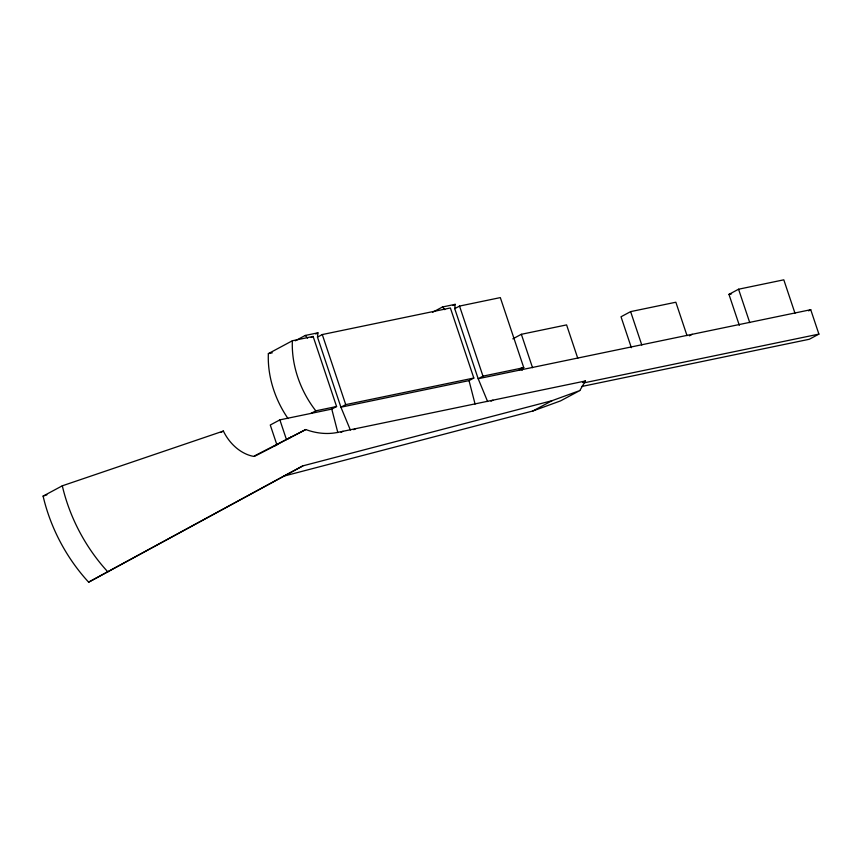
<?xml version="1.0" encoding="UTF-8"?>
<svg xmlns="http://www.w3.org/2000/svg" width="862" height="862" viewBox="0 0 862 862"><rect width="100%" height="100%" fill="white"/><g stroke="black" fill="none" stroke-linecap="round" stroke-linejoin="round"><path stroke-width="1.29" d="M350.371 430.03L340.921 407.198L317.485 337.128L317.938 332.829L305.234 335.458L295.267 340.813M487.623 401.552L478.173 378.72L454.727 308.65L455.19 304.34L442.486 306.98L432.519 312.324M579.792 390.572L585.417 380.982L337.613 432.412A81.739 62.161 61.8 0 1 305.773 429.545L253.579 456.375A40.094 30.482 61.8 0 1 223.377 431.054L62.301 485.812L43.1 496.113A148.48 112.911 61.8 0 0 88.635 582.173L302.928 465.846L552.111 400.668L579.792 390.572L560.591 400.873L532.91 410.969L283.727 476.147L88.635 582.173M288.037 418.566A87.245 66.342 61.8 0 1 268.362 353.635L292.369 340.759L313.132 336.449L336.579 406.519L331.773 409.094L279.87 419.869L270.269 425.02L276.874 444.727L273.028 446.785M315.729 334.014L317.938 332.829M311.214 337.484L313.132 336.449M317.485 337.128L322.28 334.553L450.384 307.971L473.82 378.041L469.025 380.616L340.921 407.198L345.727 404.623L473.82 378.041M452.981 305.536L455.19 304.34M221.114 432.271L223.377 431.054M454.727 308.65L459.532 306.075L500.326 297.605L523.773 367.675L518.967 370.251M311.01 413.404L315.804 410.829L336.579 406.519M277.941 444.156L291.27 437.002M305.773 429.545L286.464 439.577L279.87 419.869M512.825 338.863L521.359 334.294L566.593 324.899L577.777 358.312M341.04 432.325L342.957 431.302M353.754 429.685L355.672 428.662M283.727 476.147L302.928 465.846M523.773 367.675L482.979 376.144L478.173 378.72L810.733 309.706L818.9 334.111L809.299 339.262L581.548 386.521M687.025 335.63L675.851 302.228L630.618 311.624L621.017 316.774L631.361 347.698M490.995 401.207L492.924 400.183M739.316 325.297L728.961 294.373L738.562 289.223L783.806 279.827L794.979 313.229M582.54 382.534L585.417 380.982M532.91 410.969L552.111 400.668M689.363 335.846L692.24 334.294M808.599 310.859L810.733 309.706M254.409 456.386L272.069 447.303M274.299 446.16L277.65 444.436M43.1 496.113L46.904 494.82M268.362 353.635L272.263 352.827M728.961 294.373L731.547 293.834M584.565 382.739L818.9 334.111M442.486 306.98L444.803 309.652M305.234 335.458L307.562 338.141M738.562 289.223L749.746 322.625M630.618 311.624L641.791 345.026M521.359 334.294L532.533 367.697M521.284 367.891L522.113 370.369M459.532 306.075L482.979 376.144M322.28 334.553L345.727 404.623M469.025 380.616L475.081 404.084M331.773 409.094L337.829 432.573M107.836 571.872A148.48 112.911 61.8 0 1 62.301 485.812M315.804 410.829A87.245 66.342 61.8 0 1 292.369 340.759"/></g></svg>
